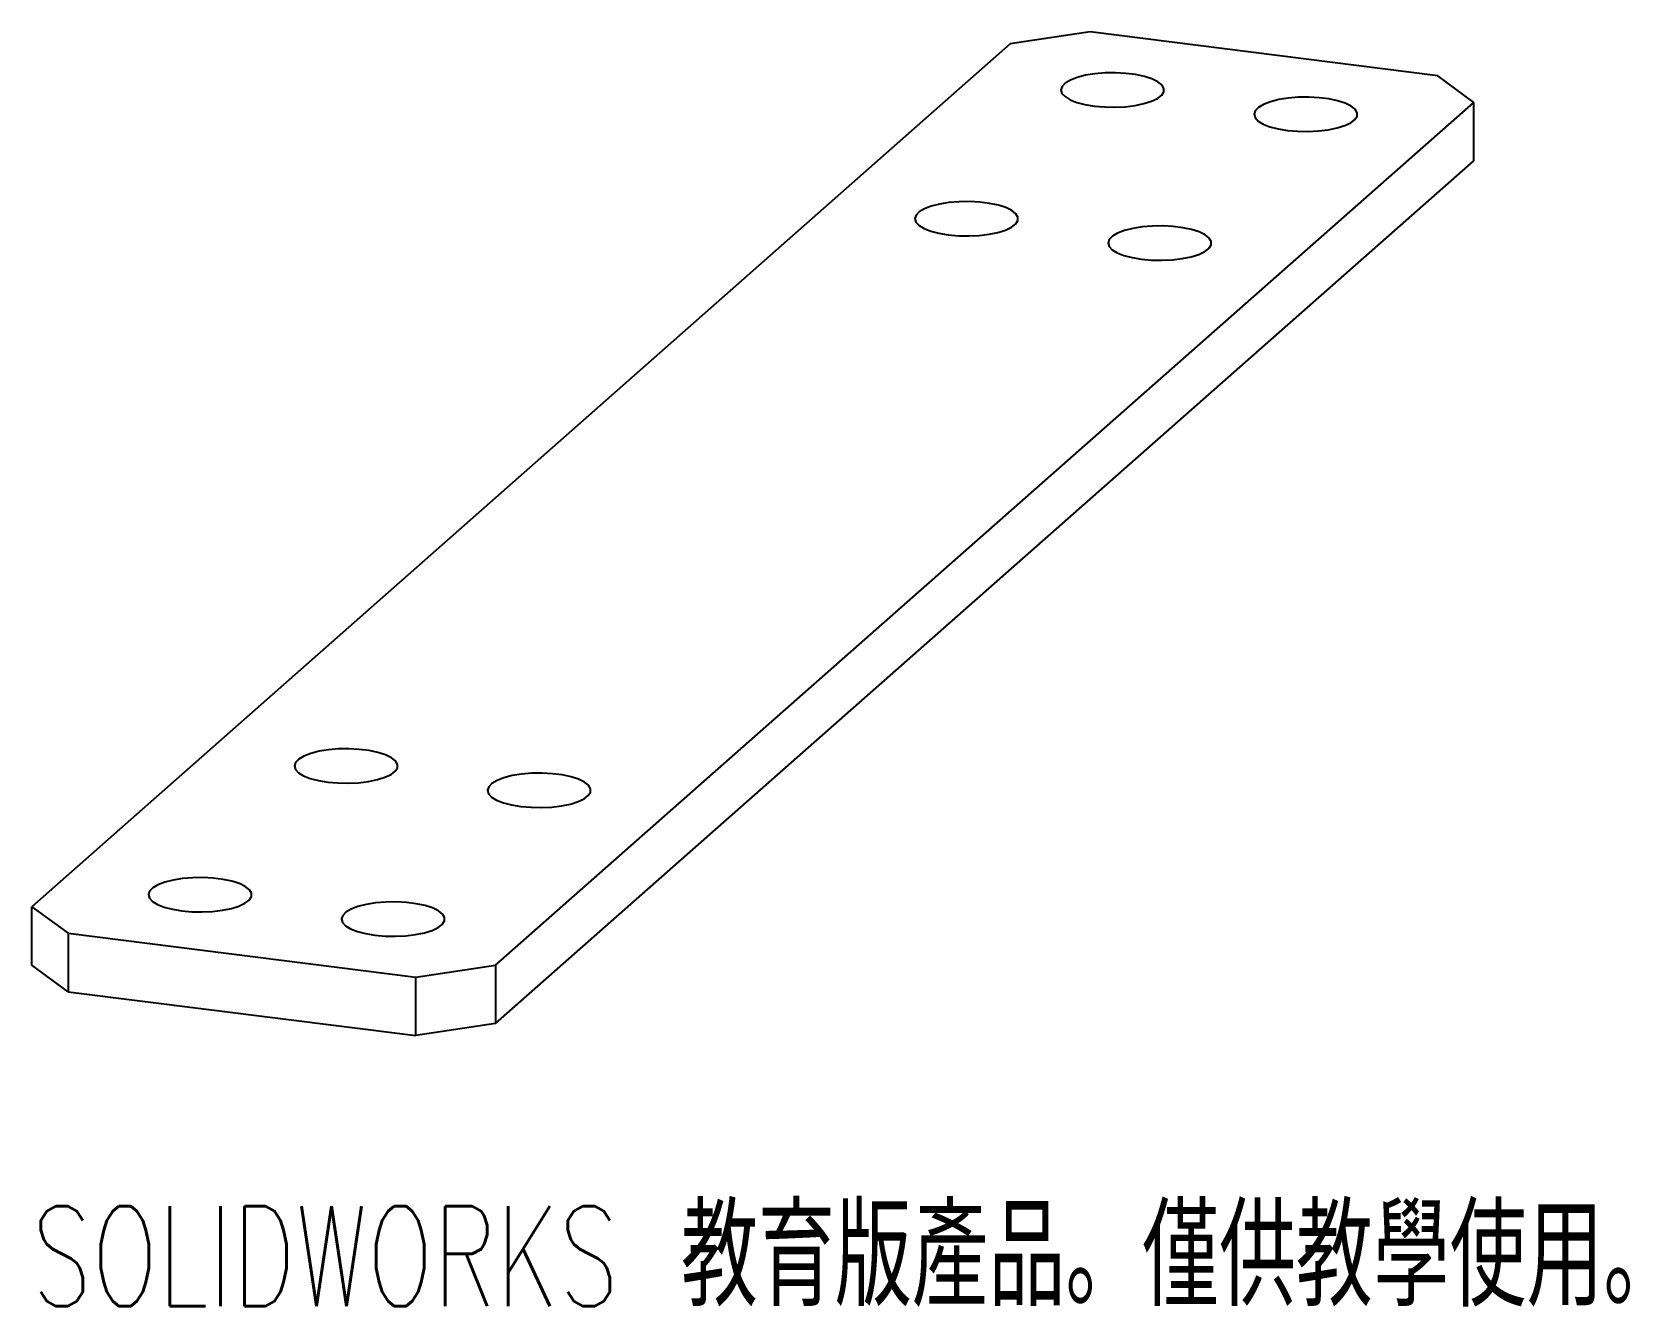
# Paper-space layout '_二等角視圖' of a CAD drawing. Header units: millimetres. Extents: x -34.9 to 42.5, y -36 to 25.7.
import ezdxf

# ---------------------------------------------------------------- set-up
doc = ezdxf.new("R2010")
doc.units = ezdxf.units.MM
doc.styles.add('SLDTEXTSTYLE0', font='TXT', dxfattribs={"width": 0.7, "bigfont": 'bigfont'})

psp = doc.layouts.new('_二等角視圖')

# ---------------------------------------------------------------- linework, layer by layer
at = {"color": 7, "linetype": 'Continuous', "lineweight": 25}
for p, q in [((16.33, 25.715), (12.463, 25.134)), ((33.167, 23.594), (16.33, 25.715)), ((12.463, 25.134), (-34.913, -16.648)), ((34.913, 22.305), (33.167, 23.594)), ((-12.463, -19.477), (34.913, 22.305)), ((34.913, 19.477), (34.913, 22.305)), ((-12.463, -22.305), (34.913, 19.477)), ((-34.913, -16.648), (-33.167, -17.937)), ((-34.913, -19.477), (-34.913, -16.648)), ((-33.167, -17.937), (-16.33, -20.059)), ((-33.167, -17.937), (-33.167, -20.766)), ((-33.167, -20.766), (-34.913, -19.477)), ((-16.33, -20.059), (-12.463, -19.477)), ((-16.33, -22.887), (-16.33, -20.059)), ((-12.463, -19.477), (-12.463, -22.305)), ((-33.167, -20.766), (-16.33, -22.887)), ((-12.463, -22.305), (-16.33, -22.887))]:
    psp.add_line(p, q, dxfattribs=at)
at = {"color": 7, "linetype": 'Continuous', "lineweight": 25, "flags": 128}
for points in [[(16.536, 22.126), (17.025, 22.083), (17.53, 22.073), (18.03, 22.097), (18.506, 22.155), (18.937, 22.243), (19.306, 22.358), (19.598, 22.496), (19.8, 22.651), (19.905, 22.816), (19.909, 22.984), (19.81, 23.15), (19.614, 23.305), (19.328, 23.444), (18.963, 23.561), (18.536, 23.651), (18.063, 23.711), (17.563, 23.737), (17.058, 23.73), (16.567, 23.689), (16.112, 23.616), (15.71, 23.513), (15.378, 23.386), (15.129, 23.239), (14.975, 23.079), (14.92, 22.911), (14.968, 22.743), (15.116, 22.582), (15.359, 22.434), (15.686, 22.305), (16.083, 22.201), (16.536, 22.126)], [(25.89, 20.947), (26.379, 20.904), (26.884, 20.894), (27.385, 20.919), (27.86, 20.976), (28.291, 21.065), (28.66, 21.18), (28.952, 21.318), (29.154, 21.472), (29.26, 21.637), (29.263, 21.806), (29.164, 21.971), (28.968, 22.127), (28.682, 22.266), (28.318, 22.383), (27.89, 22.473), (27.417, 22.532), (26.917, 22.559), (26.412, 22.552), (25.922, 22.51), (25.466, 22.437), (25.064, 22.335), (24.732, 22.208), (24.483, 22.061), (24.329, 21.9), (24.274, 21.733), (24.322, 21.565), (24.47, 21.403), (24.713, 21.255), (25.04, 21.127), (25.438, 21.023), (25.89, 20.947)], [(9.465, 15.89), (9.954, 15.847), (10.459, 15.837), (10.959, 15.861), (11.435, 15.919), (11.866, 16.007), (12.235, 16.122), (12.527, 16.26), (12.729, 16.415), (12.834, 16.58), (12.838, 16.748), (12.739, 16.914), (12.543, 17.069), (12.257, 17.208), (11.892, 17.325), (11.465, 17.415), (10.992, 17.475), (10.492, 17.501), (9.987, 17.494), (9.496, 17.453), (9.041, 17.38), (8.639, 17.277), (8.307, 17.15), (8.058, 17.003), (7.904, 16.843), (7.849, 16.675), (7.897, 16.507), (8.045, 16.346), (8.288, 16.198), (8.614, 16.069), (9.012, 15.965), (9.465, 15.89)], [(18.819, 14.711), (19.308, 14.668), (19.813, 14.658), (20.314, 14.683), (20.789, 14.74), (21.22, 14.829), (21.589, 14.944), (21.881, 15.082), (22.083, 15.236), (22.189, 15.401), (22.192, 15.57), (22.093, 15.735), (21.897, 15.89), (21.611, 16.029), (21.247, 16.146), (20.819, 16.237), (20.346, 16.296), (19.846, 16.323), (19.341, 16.315), (18.85, 16.274), (18.395, 16.201), (17.993, 16.099), (17.661, 15.971), (17.412, 15.825), (17.258, 15.664), (17.203, 15.496), (17.251, 15.329), (17.399, 15.167), (17.642, 15.019), (17.969, 14.891), (18.367, 14.787), (18.819, 14.711)], [(-20.587, -10.614), (-20.098, -10.657), (-19.593, -10.667), (-19.093, -10.642), (-18.617, -10.585), (-18.186, -10.496), (-17.817, -10.381), (-17.525, -10.243), (-17.323, -10.089), (-17.218, -9.924), (-17.214, -9.755), (-17.313, -9.59), (-17.509, -9.434), (-17.795, -9.295), (-18.16, -9.178), (-18.587, -9.088), (-19.06, -9.029), (-19.56, -9.002), (-20.065, -9.009), (-20.556, -9.051), (-21.011, -9.124), (-21.413, -9.226), (-21.745, -9.353), (-21.994, -9.5), (-22.149, -9.661), (-22.203, -9.828), (-22.155, -9.996), (-22.007, -10.158), (-21.764, -10.306), (-21.438, -10.434), (-21.04, -10.538), (-20.587, -10.614)], [(-11.233, -11.792), (-10.744, -11.835), (-10.239, -11.845), (-9.738, -11.821), (-9.263, -11.763), (-8.832, -11.675), (-8.463, -11.56), (-8.171, -11.422), (-7.969, -11.267), (-7.864, -11.102), (-7.86, -10.934), (-7.959, -10.768), (-8.155, -10.613), (-8.441, -10.474), (-8.806, -10.357), (-9.233, -10.267), (-9.706, -10.207), (-10.206, -10.181), (-10.711, -10.188), (-11.202, -10.229), (-11.657, -10.302), (-12.059, -10.405), (-12.391, -10.532), (-12.64, -10.679), (-12.794, -10.839), (-12.849, -11.007), (-12.801, -11.175), (-12.653, -11.336), (-12.41, -11.484), (-12.083, -11.613), (-11.685, -11.717), (-11.233, -11.792)], [(-27.658, -16.85), (-27.169, -16.893), (-26.664, -16.903), (-26.164, -16.878), (-25.688, -16.821), (-25.257, -16.732), (-24.888, -16.617), (-24.596, -16.479), (-24.394, -16.325), (-24.289, -16.16), (-24.285, -15.991), (-24.384, -15.826), (-24.58, -15.671), (-24.866, -15.532), (-25.231, -15.415), (-25.658, -15.324), (-26.131, -15.265), (-26.631, -15.238), (-27.136, -15.246), (-27.627, -15.287), (-28.082, -15.36), (-28.484, -15.462), (-28.816, -15.59), (-29.065, -15.736), (-29.22, -15.897), (-29.274, -16.065), (-29.226, -16.232), (-29.078, -16.394), (-28.836, -16.542), (-28.509, -16.67), (-28.111, -16.774), (-27.658, -16.85)], [(-18.304, -18.028), (-17.815, -18.071), (-17.31, -18.081), (-16.81, -18.057), (-16.334, -17.999), (-15.903, -17.911), (-15.534, -17.796), (-15.242, -17.658), (-15.04, -17.503), (-14.935, -17.338), (-14.931, -17.17), (-15.03, -17.004), (-15.226, -16.849), (-15.512, -16.71), (-15.877, -16.593), (-16.304, -16.503), (-16.777, -16.443), (-17.277, -16.417), (-17.782, -16.424), (-18.273, -16.465), (-18.728, -16.538), (-19.13, -16.641), (-19.462, -16.768), (-19.711, -16.915), (-19.865, -17.075), (-19.92, -17.243), (-19.872, -17.411), (-19.724, -17.572), (-19.481, -17.72), (-19.154, -17.849), (-18.757, -17.953), (-18.304, -18.028)]]:
    psp.add_lwpolyline(points, dxfattribs=at)

# ---------------------------------------------------------------- texts
at = {"color": 7, "linetype": 'Continuous', "insert": (-34.913, -31.157), "char_height": 4.83362, "attachment_point": 1, "style": 'SLDTEXTSTYLE0'}
psp.add_mtext('SOLIDWORKS 教育版產品。僅供教學使用。', dxfattribs=at)

doc.saveas('drawing.dxf')
